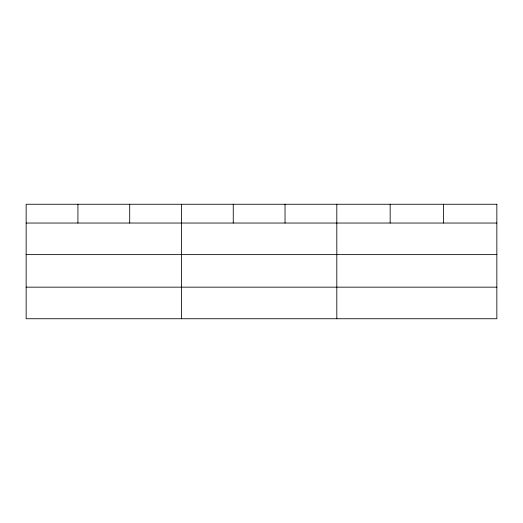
<?xml version="1.0" encoding="UTF-8"?>
<svg xmlns="http://www.w3.org/2000/svg" width="523" height="523" viewBox="0 0 523 523"><rect width="100%" height="100%" fill="white"/><g stroke="black" fill="none" stroke-linecap="round" stroke-linejoin="round"><path stroke-width="0.78" d="M26.15 223.04L496.85 223.04M26.15 254.623L496.85 254.623M26.15 287.16L496.85 287.16M443.504 204.258L443.504 223.04M390.158 204.258L390.158 223.04M336.812 204.258L336.812 318.742M285.035 204.258L285.035 223.04M233.258 204.258L233.258 223.04M181.481 204.258L181.481 318.742M129.704 204.258L129.704 223.04M77.927 204.258L77.927 223.04M496.85 204.258L26.15 204.258L26.15 318.742L496.85 318.742L496.85 204.258"/></g></svg>
